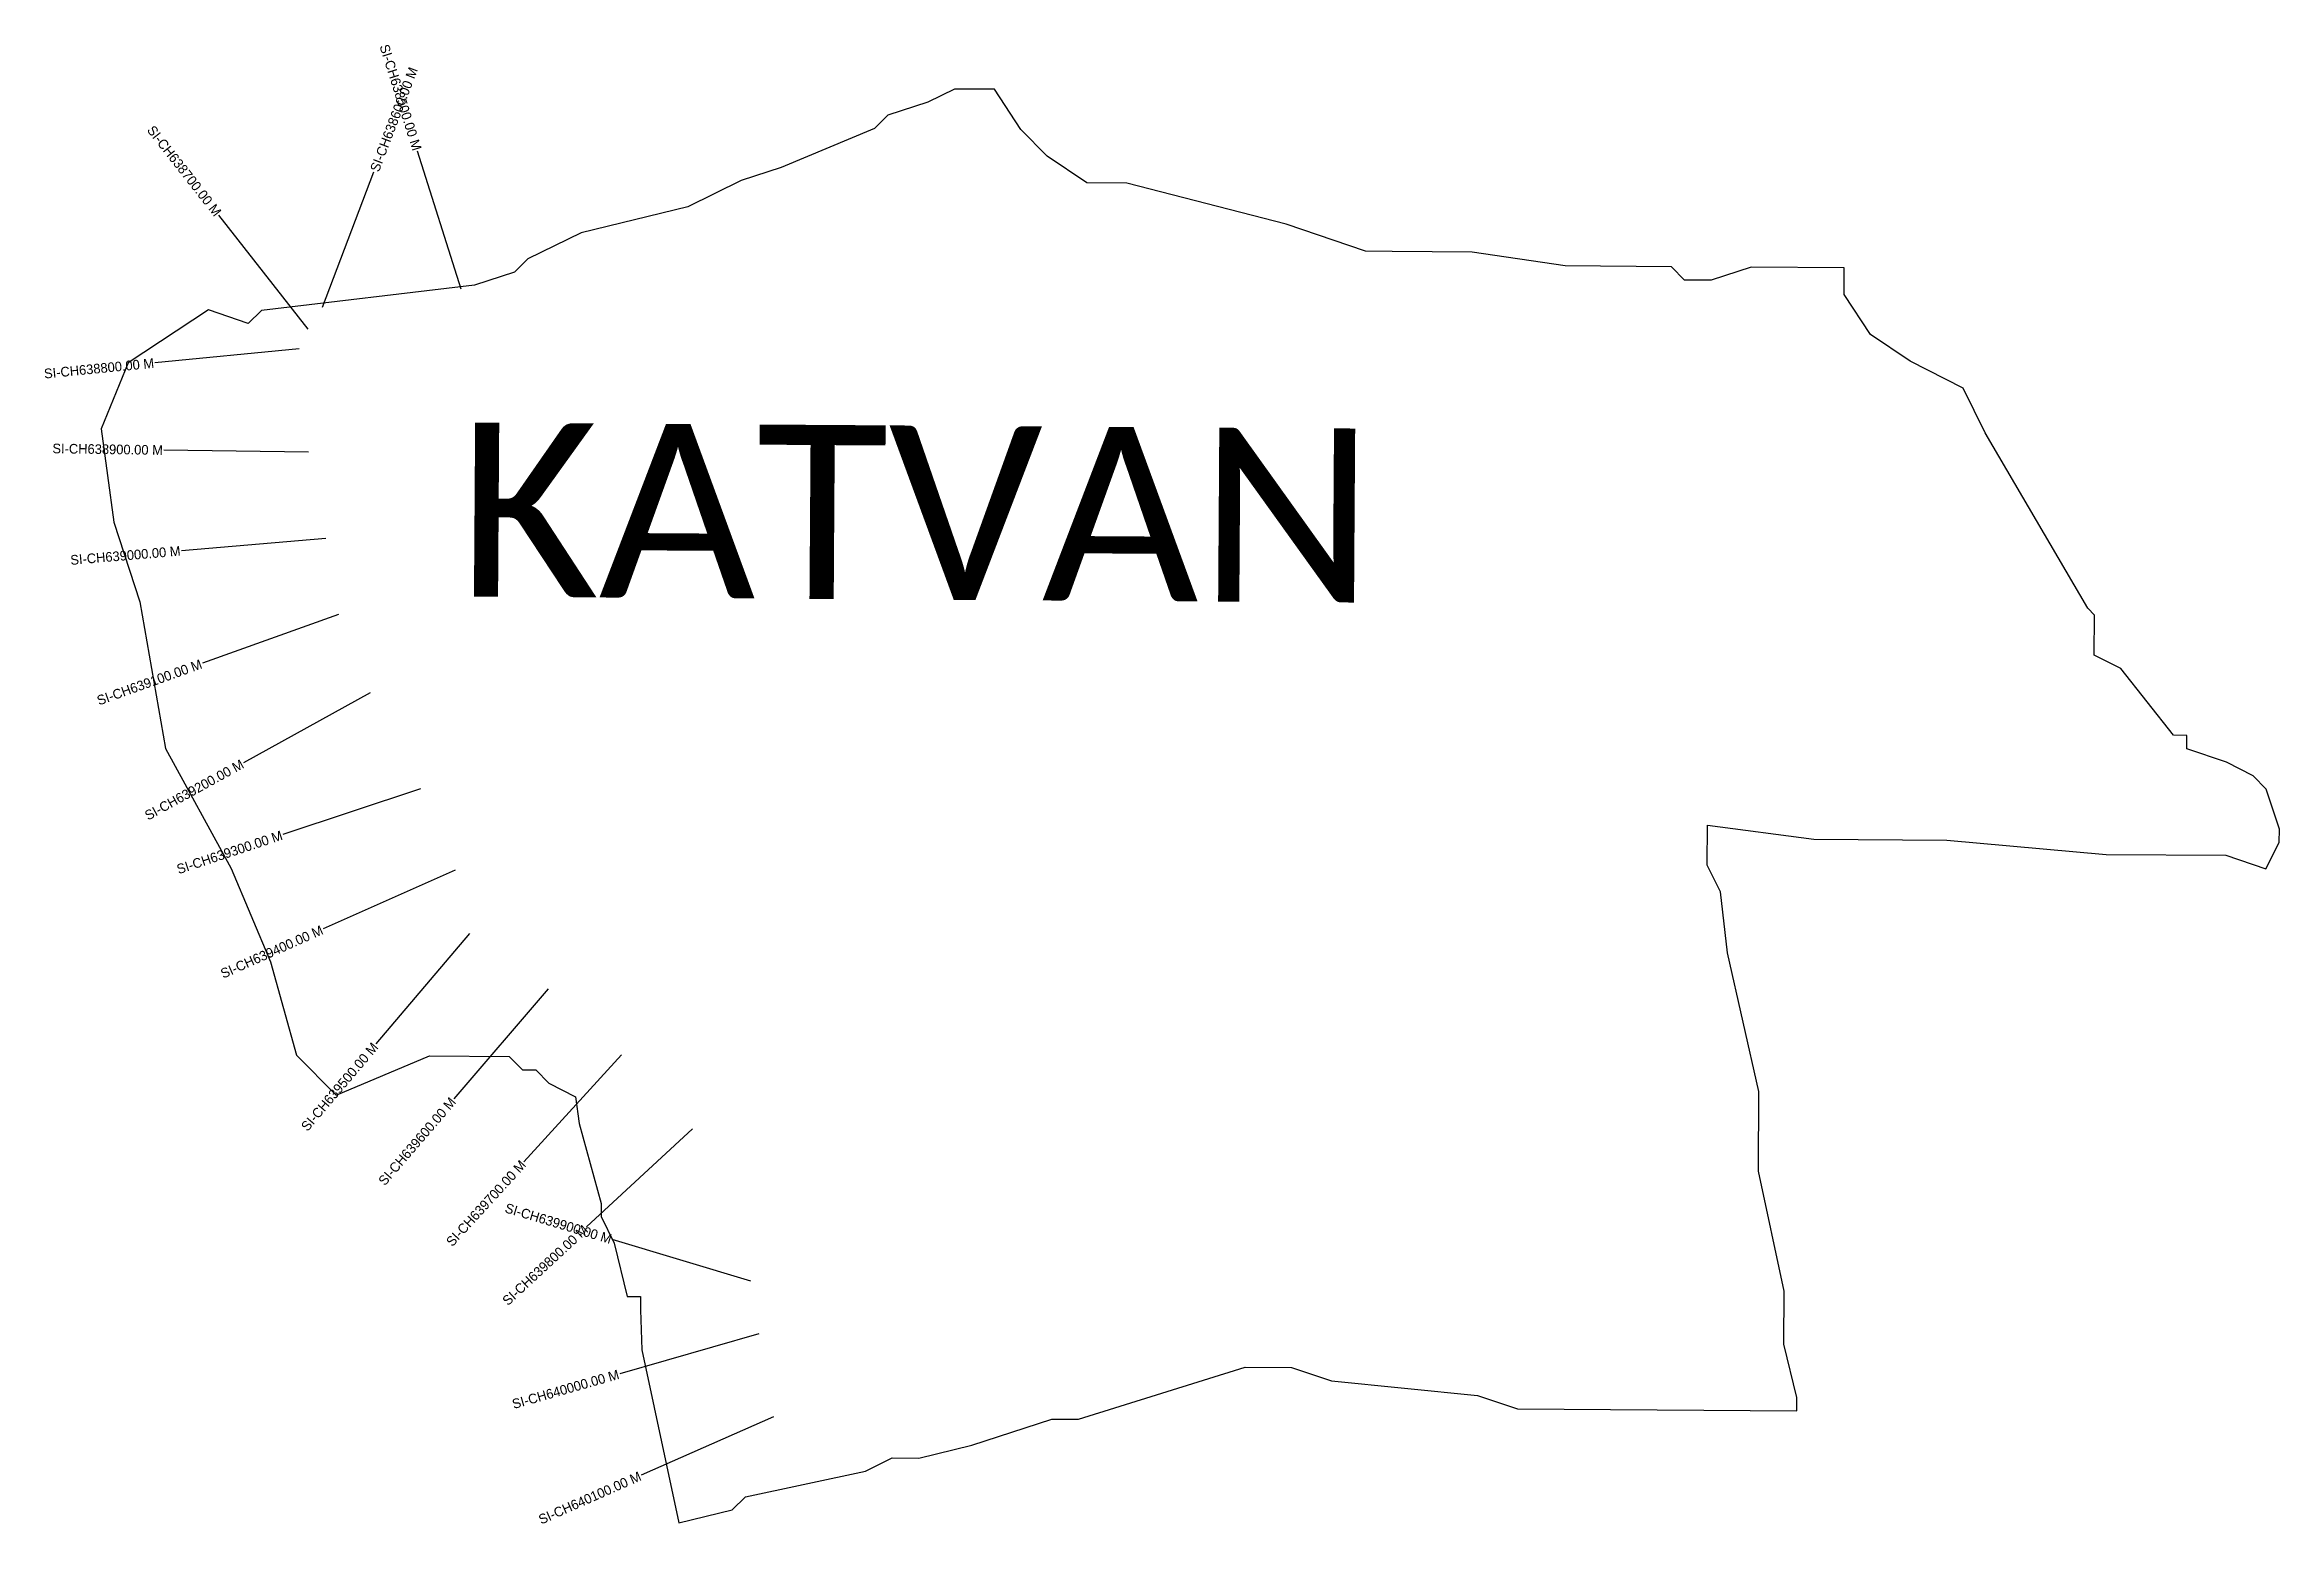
# Model space of a CAD drawing. Header units: metres. Extents: x 328250 to 330565, y 1803432 to 1804966.
import ezdxf
from ezdxf.enums import TextEntityAlignment as Align

# ---------------------------------------------------------------- set-up
doc = ezdxf.new("R2010")
doc.units = ezdxf.units.M
for name, color, linetype in [('CS', 134, 'Continuous'), ('CSMark', 6, 'Continuous'), ('VILLAGE BOUNDRY', 10, 'Continuous'), ('VILLAGE NAME', 250, 'Continuous')]:
    doc.layers.add(name, color=color, linetype=linetype)

msp = doc.modelspace()

# ---------------------------------------------------------------- linework, layer by layer
at = {"layer": 'CS'}
for p, q in [((328681.4, 1804712.6), (328636.3, 1804855.6)), ((328537.7, 1804693.8), (328591, 1804834)), ((328522.8, 1804671), (328430.4, 1804789.2)), ((328513.5, 1804650.7), (328364.2, 1804636.1)), ((328523.4, 1804543.5), (328373.4, 1804545.7)), ((328541.1, 1804454.1), (328391.6, 1804441.4)), ((328554.4, 1804375.4), (328413.3, 1804324.7)), ((328587.3, 1804294), (328455.8, 1804221.7)), ((328639.2, 1804194.5), (328496.8, 1804147.2)), ((328675.4, 1804110.4), (328538.4, 1804049.4)), ((328690.1, 1804044.7), (328593.2, 1803930.3)), ((328771.5, 1803987.2), (328673.7, 1803873.4)), ((328847.6, 1803918.9), (328746.5, 1803808.2)), ((328921.3, 1803842.4), (328811.2, 1803740.5)), ((328981.6, 1803684.2), (328838, 1803727.4)), ((328989.9, 1803629.6), (328845.7, 1803588.4)), ((329005.2, 1803543.9), (328868, 1803483.3))]:
    msp.add_line(p, q, dxfattribs=at)
at = {"layer": 'VILLAGE BOUNDRY', "flags": 128}
msp.add_lwpolyline([(329993.6, 1804024.7), (329986.1, 1804087.9), (329972.6, 1804115.6), (329972.8, 1804156.9), (330083, 1804142.4), (330220.7, 1804141.4), (330386, 1804126.5), (330509.9, 1804125.7), (330551.2, 1804111.7), (330565.2, 1804139.1), (330565.3, 1804152.9), (330551.7, 1804194.3), (330538.1, 1804208.2), (330510.6, 1804222.2), (330469.4, 1804236.2), (330469.5, 1804250), (330455.7, 1804250.1), (330401, 1804319.3), (330373.6, 1804333.3), (330373.9, 1804374.6), (330366.9, 1804381.7), (330260.4, 1804563.6), (330237.7, 1804609.8), (330182.8, 1804637.7), (330141.6, 1804665.5), (330114.3, 1804707.1), (330114.5, 1804734.6), (330018.1, 1804735.2), (329976.6, 1804721.7), (329949.1, 1804721.9), (329935.4, 1804735.8), (329825.2, 1804736.5), (329728.9, 1804751), (329687.5, 1804751.3), (329646.2, 1804751.5), (329618.6, 1804751.7), (329536.1, 1804779.8), (329371.1, 1804822.3), (329329.8, 1804822.6), (329288.6, 1804850.4), (329261.2, 1804878.1), (329234, 1804919.6), (329192.6, 1804919.9), (329165, 1804906.3), (329123.5, 1804892.8), (329109.7, 1804879.1), (329013, 1804838.5), (328971.5, 1804825), (328916.3, 1804797.8), (328805.9, 1804771), (328750.6, 1804743.8), (328736.7, 1804730.1), (328695.3, 1804716.6), (328474.6, 1804690.5), (328460.8, 1804676.9), (328419.5, 1804690.9), (328336.5, 1804636.3), (328308.5, 1804567.7), (328321.6, 1804471.1), (328348.6, 1804388.3), (328375.2, 1804236.5), (328443.2, 1804112.1), (328483.9, 1804015.4), (328510.8, 1803918.7), (328551.8, 1803877.1), (328648.5, 1803917.8), (328731.2, 1803917.2), (328744.9, 1803903.4), (328758.7, 1803903.3), (328772.3, 1803889.4), (328799.8, 1803875.4), (328803.6, 1803847.9), (328826.6, 1803765), (328826.5, 1803751.3), (328840.1, 1803723.6), (328853.5, 1803668.4), (328867.3, 1803668.3), (328867.2, 1803654.5), (328868.5, 1803613.2), (328907.1, 1803433.8), (328962.3, 1803447.2), (328976.1, 1803460.9), (329100.3, 1803487.6), (329128, 1803501.2), (329155.5, 1803501), (329210.7, 1803514.5), (329293.6, 1803541.4), (329321.1, 1803541.2), (329493.7, 1803595.2), (329541.9, 1803594.9), (329583.2, 1803580.9), (329734.6, 1803566), (329775.9, 1803552), (330065.2, 1803550), (330065.3, 1803563.8), (330051.9, 1803619), (330052.2, 1803674.1), (330025.5, 1803798.3), (330026.1, 1803881)], close=True, dxfattribs=at)

# ---------------------------------------------------------------- texts
at = {"layer": 'CSMark'}
for s, rotation, p in [('SI-CH638500.00 M', 287.5148, (328636, 1804856.6)), ('SI-CH638700.00 M', 308.0191, (328429.8, 1804790)), ('SI-CH638800.00 M', 5.6026, (328363.2, 1804636)), ('SI-CH638900.00 M', 359.1345, (328372.4, 1804545.7)), ('SI-CH639000.00 M', 4.8371, (328390.6, 1804441.3)), ('SI-CH639100.00 M', 19.76, (328412.3, 1804324.4)), ('SI-CH639200.00 M', 28.8143, (328455, 1804221.2)), ('SI-CH639300.00 M', 18.3619, (328495.8, 1804146.9)), ('SI-CH639400.00 M', 24.0093, (328537.5, 1804049)), ('SI-CH639500.00 M', 49.7124, (328592.5, 1803929.5)), ('SI-CH639600.00 M', 49.3411, (328673.1, 1803872.7)), ('SI-CH639700.00 M', 47.6074, (328745.8, 1803807.4)), ('SI-CH639900.00 M', 343.2567, (328837, 1803727.7)), ('SI-CH639800.00 M', 42.7835, (328810.5, 1803739.8)), ('SI-CH640000.00 M', 15.9542, (328844.7, 1803588.1)), ('SI-CH640100.00 M', 23.851, (328867.1, 1803482.9))]:
    msp.add_text(s, height=10, rotation=rotation, dxfattribs=at).set_placement(p, align=Align.MIDDLE_RIGHT)
msp.add_text('SI-CH638600.00 M', height=10, rotation=69.1576, dxfattribs=at).set_placement((328591.4, 1804834.9), align=Align.MIDDLE_LEFT)
at = {"layer": 'VILLAGE NAME', "insert": (328678.9, 1804574.3), "char_height": 180.345, "attachment_point": 1, "rotation": 359.6139}
msp.add_mtext_dynamic_manual_height_columns('{\\fCalibri|b0|i0|c0|p34;KATVAN}', width=1779.605, gutter_width=901.7, heights=[0], dxfattribs=at)

doc.saveas('drawing.dxf')
